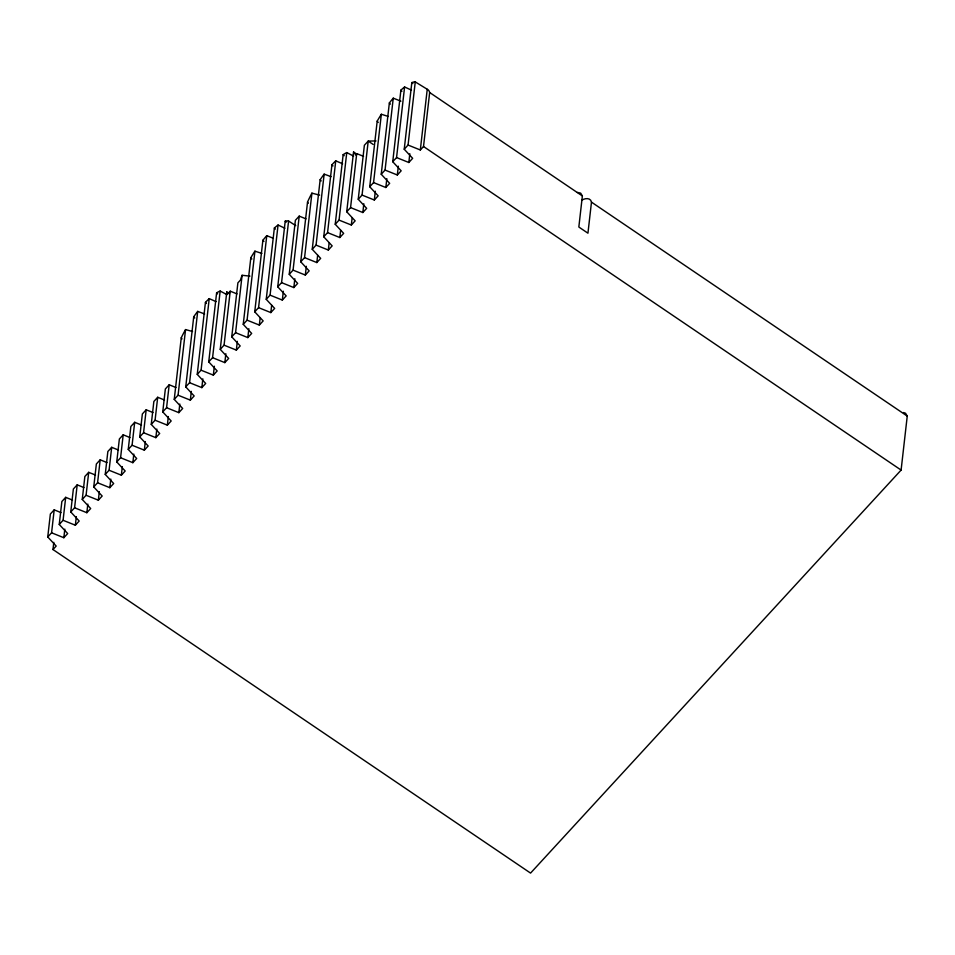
<?xml version="1.0" encoding="UTF-8"?>
<svg xmlns="http://www.w3.org/2000/svg" width="955" height="955" viewBox="0 0 955 955"><rect width="100%" height="100%" fill="white"/><g stroke="black" fill="none" stroke-linecap="round" stroke-linejoin="round"><path stroke-width="1.43" d="M903.549 412.512L905.555 413.264L907.25 416.082L901.102 470.075L530.562 873.097L52.979 549.531L56.178 546.057L47.75 536.961L50.364 514.017L54.196 509.851L61.013 512.584M47.75 536.961L51.582 532.795L54.196 509.851M52.979 549.531L53.802 542.356M51.582 532.795L63.842 537.713L67.674 533.547L59.246 524.45L61.86 501.518L65.692 497.34L72.508 500.086M59.246 524.45L63.078 520.284L65.692 497.34M63.842 537.713L64.821 529.118M63.078 520.284L75.35 525.214L79.181 521.036L70.754 511.952L73.368 489.008L77.2 484.842L84.004 487.575M70.754 511.952L74.585 507.774L77.2 484.842M75.35 525.214L76.328 516.607M74.585 507.774L86.845 512.704L90.677 508.538L82.249 499.441L84.864 476.497L88.696 472.331L95.512 475.065M82.249 499.441L86.081 495.275L88.696 472.331M86.845 512.704L87.824 504.097M86.081 495.275L98.341 500.193L102.173 496.027L93.745 486.931L96.36 463.987L100.191 459.821L107.008 462.554M93.745 486.931L97.577 482.764L100.191 459.821M98.341 500.193L99.32 491.586M97.577 482.764L109.837 487.683L113.669 483.517L105.241 474.42L107.855 451.488L111.687 447.31L118.504 450.056M105.241 474.42L109.085 470.254L111.687 447.31M109.837 487.683L110.816 479.088M109.085 470.254L121.345 475.184L125.177 471.006L116.749 461.922L119.363 438.978L123.195 434.812L129.999 437.545M116.749 461.922L120.581 457.743L123.195 434.812M121.345 475.184L122.324 466.577M120.581 457.743L132.841 462.674L136.672 458.507L128.245 449.411L130.859 426.467L134.691 422.301L141.507 425.035M128.245 449.411L132.077 445.245L134.691 422.301M132.841 462.674L133.819 454.067M132.077 445.245L144.336 450.163L148.168 445.997L139.74 436.901L142.355 413.957L146.187 409.791L153.003 412.524M139.74 436.901L143.572 432.734L146.187 409.791M144.336 450.163L145.315 441.556M143.572 432.734L155.844 437.653L159.676 433.486L151.248 424.39L153.862 401.458L157.694 397.28L164.499 400.014M151.248 424.39L155.08 420.224L157.694 397.28M155.844 437.653L156.823 429.058M155.08 420.224L167.34 425.154L171.172 420.976L162.744 411.892L165.358 388.948L169.19 384.781L176.007 387.515M162.744 411.892L166.576 407.713L169.19 384.781M167.34 425.154L168.319 416.547M166.576 407.713L178.836 412.644L182.668 408.477L174.24 399.381L181.259 337.772A45.303 12.654 -55.9 0 1 185.556 329.582L192.54 331.492M174.24 399.381L178.072 395.215L185.556 329.582M178.836 412.644L179.815 404.037M178.072 395.215L190.332 400.133L194.163 395.967L185.736 386.87L193.734 316.738A42.426 11.842 -55.9 0 1 197.697 311.402L204.621 313.944M185.736 386.87L189.579 382.704L197.697 311.402M190.332 400.133L191.334 391.383M189.579 382.704L201.839 387.623L205.671 383.456L197.243 374.36L205.444 302.377A41.913 11.699 -55.9 0 1 209.229 298.64L216.105 301.625M197.243 374.36L201.075 370.194L209.229 298.64M201.839 387.623L202.83 378.849M201.075 370.194L213.335 375.124L217.167 370.946L208.739 361.861L216.606 292.863A43.715 12.212 -55.9 0 1 220.163 291.048L226.98 294.665M208.739 361.861L212.571 357.683L220.163 291.048M213.335 375.124L214.35 366.231M212.571 357.683L224.831 362.613L228.663 358.435L220.235 349.351L226.777 291.967L229.475 293.579M220.235 349.351L224.067 345.173L230.227 291.18L237.031 293.913M224.831 362.613L225.846 353.732M224.067 345.173L236.339 350.103L240.171 345.937L231.743 336.84L237.891 282.847L240.445 280.066A47.332 13.215 -55.9 0 1 242.104 275.291L249.935 276.126M231.743 336.84L235.575 332.674L242.104 275.291M236.339 350.103L237.329 341.341M235.575 332.674L247.834 337.593L251.666 333.426L243.239 324.33L250.831 257.695A43.715 12.212 -55.9 0 1 254.925 251.165L261.885 253.421M243.239 324.33L247.07 320.164L254.925 251.165M247.834 337.593L248.849 328.711M247.07 320.164L259.33 325.082L263.162 320.916L254.734 311.819L262.888 240.266A41.913 11.699 -55.9 0 1 266.767 235.67L273.416 238.308M254.734 311.819L258.566 307.653L266.767 235.67M259.33 325.082L260.166 317.812M258.566 307.653L270.826 312.583L274.658 308.405L266.23 299.321L274.36 228.018A42.426 11.842 -55.9 0 1 278.06 225.022L284.912 228.233M266.23 299.321L270.074 295.143L278.06 225.022M270.826 312.583L271.662 305.23M270.074 295.143L282.334 300.073L286.166 295.907L277.738 286.81L285.211 221.178A45.303 12.654 -55.9 0 1 288.589 221.035L295.752 225.643M277.738 286.81L281.57 282.644L288.589 221.035M282.334 300.073L283.337 291.227M281.57 282.644L293.83 287.562L297.662 283.396L289.234 274.3L295.382 220.307L299.213 216.128L306.03 218.874M289.234 274.3L293.066 270.134L299.213 216.128M293.83 287.562L294.832 278.765M293.066 270.134L305.325 275.052L309.157 270.886L300.73 261.789L307.534 202.054A45.78 12.785 -55.9 0 1 311.915 193.149L319.686 195.142M300.73 261.789L304.561 257.623L311.915 193.149M305.325 275.052L306.328 266.302M304.561 257.623L316.821 262.553L320.665 258.375L312.237 249.291L320.164 179.683A42.629 11.902 -55.9 0 1 324.151 174.144L331.075 176.639M312.237 249.291L316.069 245.113L324.151 174.144M316.821 262.553L317.669 255.2M316.069 245.113L328.329 250.043L332.161 245.877L323.733 236.78L331.934 164.761A41.853 11.687 -55.9 0 1 335.742 160.846L342.618 163.782M323.733 236.78L327.565 232.614L335.742 160.846M328.329 250.043L329.153 242.749M327.565 232.614L339.825 237.532L343.657 233.366L335.229 224.27L343.155 154.662A43.405 12.117 -55.9 0 1 346.761 152.573L353.577 156.095M335.229 224.27L339.061 220.104L346.761 152.573M339.825 237.532L340.66 230.251M339.061 220.104L351.321 225.022L355.153 220.856L346.725 211.759L353.541 152.024L356.788 154.316M346.725 211.759L350.569 207.593L356.716 153.6L363.533 156.334M351.321 225.022L352.168 217.68M350.569 207.593L362.828 212.523L366.66 208.345L358.232 199.261L364.38 145.256L368.212 141.089L376.019 140.934M358.232 199.261L362.064 195.083L368.212 141.089L373.154 144.432M362.828 212.523L363.819 203.761M362.064 195.083L374.324 200.013L378.156 195.847L369.728 186.75L377.201 121.118A44.073 12.308 -55.9 0 1 381.343 114.266L388.303 116.45M369.728 186.75L373.56 182.584L381.343 114.266M374.324 200.013L375.327 191.215M373.56 182.584L385.82 187.502L389.652 183.336L381.224 174.24L389.354 102.949A41.996 11.723 -55.9 0 1 393.257 98.174L400.921 101.17M381.224 174.24L385.056 170.074L393.257 98.174M385.82 187.502L386.835 178.657M385.056 170.074L397.316 174.992L401.16 170.826L392.732 161.729L400.885 90.176A42.259 11.794 -55.9 0 1 404.598 86.977L411.462 90.128M392.732 161.729L396.564 157.563L404.598 86.977M397.316 174.992L398.331 166.182M396.564 157.563L408.824 162.493L412.656 158.315L404.228 149.231L411.82 82.584A44.861 12.522 -55.9 0 1 415.258 81.903L427.243 89.269A46.986 13.119 -55.9 0 1 429.666 92.516L582.371 195.966L578.837 227.027L587.946 233.199L591.479 202.138C590.632 197.458 584.842 198.115 581.834 200.216M404.228 149.231L408.06 145.053L415.258 81.903M408.824 162.493L409.814 153.755M408.06 145.053L420.319 149.983L427.243 89.269M420.319 149.983L423.519 146.509L429.666 92.504M230.227 291.18L227.672 293.961A47.332 13.215 -55.9 0 0 226.777 291.967M356.716 153.6L355.439 154.985A47.093 13.155 -55.9 0 0 353.541 152.024M577.417 192.409L580.676 193.149L582.371 195.966M591.479 202.138L907.25 416.082M423.519 146.509L901.102 470.075M285.211 221.178L286.285 222.109M411.82 82.584L412.882 83.551M216.606 292.863L217.668 293.877M343.155 154.662L344.23 155.701M274.36 228.018L275.422 229.105M400.885 90.176L401.936 91.274M205.444 302.377L206.495 303.499M331.934 164.761L332.985 165.907M262.888 240.266L263.938 241.448M389.354 102.949L390.404 104.143M193.734 316.738L194.772 317.967M320.164 179.683L321.202 180.925M250.831 257.695L251.869 259.008M377.201 121.118L378.24 122.467M181.259 337.772L182.035 338.894M307.534 202.054L308.322 203.248"/></g></svg>
